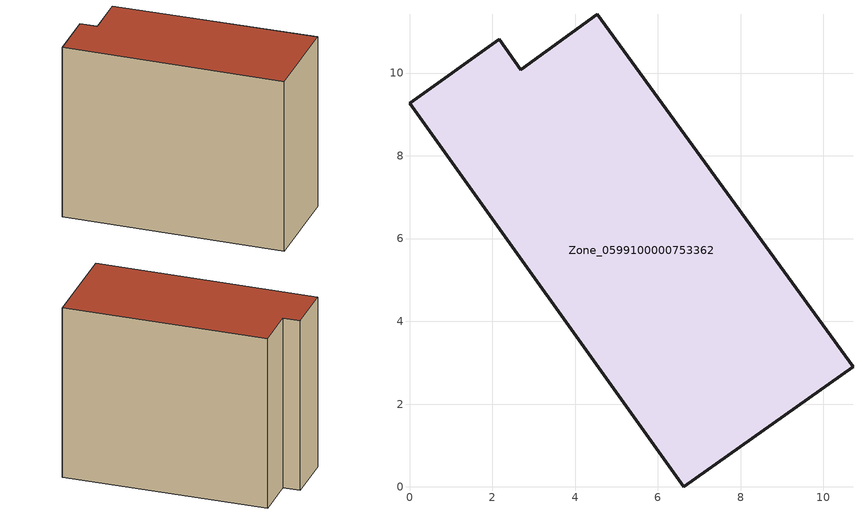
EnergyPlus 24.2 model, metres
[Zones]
Zone_0599100000753362
 floor ground (C_G): 6.62,0 0,9.26 2.17,10.82 2.69,10.08 4.54,11.42 10.72,2.9 z0
 wall outside (C_F): 2.69,10.08 2.17,10.82 0,9.26 6.62,0 10.72,2.9 4.54,11.42 2.69,10.08 z0:9.26
 roof outside (C_R): 10.72,2.9 4.54,11.42 2.69,10.08 2.17,10.82 0,9.26 6.62,0 z9.26
[BUILDING]
Pand.0599100000753362: North Axis=0; Terrain=City; Loads Convergence Tolerance Value=0.04; Temperature Convergence Tolerance Value=0.4; Solar Distribution=FullExterior; Maximum Number of Warmup Days=25; Minimum Number of Warmup Days=1
[Site:Location]
Rotterdam.The.Hague.AP_ZH_NLD Design_Conditions: Latitude=51.96; Longitude=4.45; Time Zone=1; Elevation=-4.5
[SITE:GROUNDTEMPERATURE:BUILDINGSURFACE]
18, 18, 18, 18, 18, 18, 18, 18, 18, 18, 18, 18
[MATERIAL] Thermal Absorptance=0.9; Solar Absorptance=0.7; Visible Absorptance=0.7
Name | Roughness | Thickness | Conductivity | Density | Specific Heat
G.TI.2006-2014 | MediumSmooth | 0.15 | 0.06 | 540 | 1210
F.TI.2006-2014 | Rough | 0.3 | 0.12 | 1920 | 840
R.TI.2006-2014 | MediumRough | 0.2 | 0.08 | 1500 | 1000
[CONSTRUCTION]
C_G: G.TI.2006-2014
C_F: F.TI.2006-2014
C_R: R.TI.2006-2014
[ZONE]
Zone_0599100000753362: Type=1; Multiplier=1; Ceiling Height=Autocalculate; Volume=Autocalculate; Floor Area=autocalculate; Part of Total Floor Area=Yes
[ZONEINFILTRATION:DESIGNFLOWRATE]
Infil_Zone_0599100000753362: Zone or ZoneList or Space or SpaceList=Zone_0599100000753362; Schedule=AlwaysOn; Design Flow Rate Calculation Method=Flow/Area; Flow Rate per Floor Area=0.0015; Constant Term Coefficient=1; Temperature Term Coefficient=0; Velocity Term Coefficient=0; Velocity Squared Term Coefficient=0
[HVACTEMPLATE:ZONE:IDEALLOADSAIRSYSTEM]
Zone_0599100000753362: Maximum Heating Supply Air Temperature=50; Minimum Cooling Supply Air Temperature=13; Maximum Heating Supply Air Humidity Ratio=0.0156; Minimum Cooling Supply Air Humidity Ratio=0.0077; Heating Limit=NoLimit; Cooling Limit=NoLimit; Dehumidification Control Type=ConstantSensibleHeatRatio; Cooling Sensible Heat Ratio=0.7; Dehumidification Setpoint=60; Humidification Control Type=None; Humidification Setpoint=30; Outdoor Air Method=None; Outdoor Air Flow Rate per Person=0.00944; Outdoor Air Flow Rate per Zone Floor Area=0; Outdoor Air Flow Rate per Zone=0; Demand Controlled Ventilation Type=None; Outdoor Air Economizer Type=NoEconomizer; Heat Recovery Type=None; Sensible Heat Recovery Effectiveness=0.7; Latent Heat Recovery Effectiveness=0.65
[ZONECONTROL:THERMOSTAT]
ThermostatControl_Zone_0599100000753362: Zone or ZoneList=Zone_0599100000753362; Control Type Schedule=DualSetpointControlType; Control 1=Thermostat_Zone_0599100000753362; Temperature Difference Between Cutout And Setpoint=0
[THERMOSTATSETPOINT:DUALSETPOINT]
Thermostat_Zone_0599100000753362: Heating Setpoint Temperature Schedule=HeatingSetpoint_Zone_0599100000753362; Cooling Setpoint Temperature Schedule=CoolingSetpoint_Zone_0599100000753362
[SCHEDULE:COMPACT]
HeatingSetpoint_Zone_0599100000753362: Through: 12/31, For: AllDays, Until: 24:00, 21
CoolingSetpoint_Zone_0599100000753362: Through: 12/31, For: AllDays, Until: 24:00, 24
DualSetpointControlType: Through: 12/31, For: AllDays, Until: 24:00, 4
AlwaysOn: Through: 12/31, For: AllDays, Until: 24:00, 1
